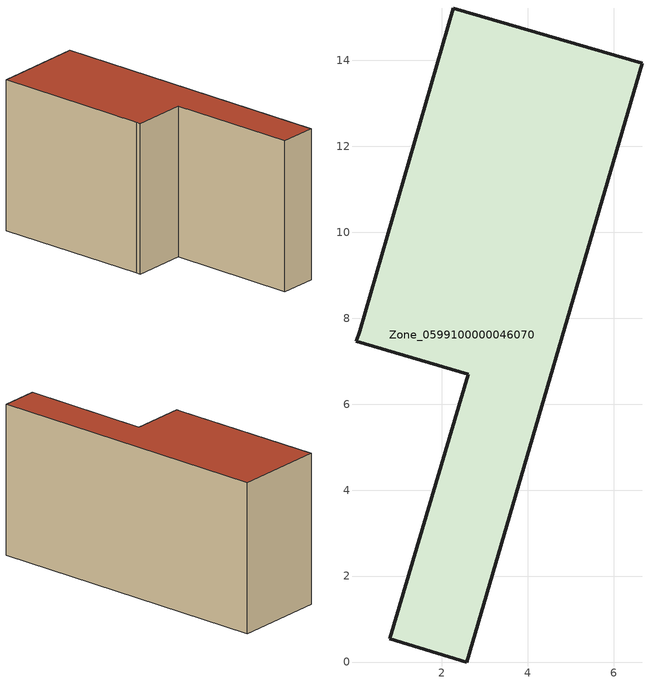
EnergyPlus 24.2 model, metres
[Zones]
Zone_0599100000046070
 floor ground (C_G): 0.79,0.54 2.62,6.7 0.01,7.46 0.1,7.7 2.27,15.22 6.67,13.94 2.59,0 z0
 wall outside (C_F): 2.62,6.7 0.79,0.54 2.59,0 6.67,13.94 2.27,15.22 0.1,7.7 0.01,7.46 2.62,6.7 z0:7.54
 roof outside (C_R): 2.27,15.22 0.1,7.7 0.01,7.46 2.62,6.7 0.79,0.54 2.59,0 6.67,13.94 z7.54
[BUILDING]
Pand.0599100000046070: North Axis=0; Terrain=City; Loads Convergence Tolerance Value=0.04; Temperature Convergence Tolerance Value=0.4; Solar Distribution=FullExterior; Maximum Number of Warmup Days=25; Minimum Number of Warmup Days=1
[Site:Location]
Rotterdam.The.Hague.AP_ZH_NLD Design_Conditions: Latitude=51.96; Longitude=4.45; Time Zone=1; Elevation=-4.5
[SITE:GROUNDTEMPERATURE:BUILDINGSURFACE]
18, 18, 18, 18, 18, 18, 18, 18, 18, 18, 18, 18
[MATERIAL] Thermal Absorptance=0.9; Solar Absorptance=0.7; Visible Absorptance=0.7
Name | Roughness | Thickness | Conductivity | Density | Specific Heat
G.TI.1946 | MediumSmooth | 0.15 | 1 | 540 | 1210
F.TI.1946 | Rough | 0.3 | 0.857143 | 1920 | 840
R.TI.1946 | MediumRough | 0.2 | 0.1 | 1500 | 1000
[CONSTRUCTION]
C_G: G.TI.1946
C_F: F.TI.1946
C_R: R.TI.1946
[ZONE]
Zone_0599100000046070: Type=1; Multiplier=1; Ceiling Height=Autocalculate; Volume=Autocalculate; Floor Area=autocalculate; Part of Total Floor Area=Yes
[ZONEINFILTRATION:DESIGNFLOWRATE]
Infil_Zone_0599100000046070: Zone or ZoneList or Space or SpaceList=Zone_0599100000046070; Schedule=AlwaysOn; Design Flow Rate Calculation Method=Flow/Area; Flow Rate per Floor Area=0.003; Constant Term Coefficient=1; Temperature Term Coefficient=0; Velocity Term Coefficient=0; Velocity Squared Term Coefficient=0
[HVACTEMPLATE:ZONE:IDEALLOADSAIRSYSTEM]
Zone_0599100000046070: Maximum Heating Supply Air Temperature=50; Minimum Cooling Supply Air Temperature=13; Maximum Heating Supply Air Humidity Ratio=0.0156; Minimum Cooling Supply Air Humidity Ratio=0.0077; Heating Limit=NoLimit; Cooling Limit=NoLimit; Dehumidification Control Type=ConstantSensibleHeatRatio; Cooling Sensible Heat Ratio=0.7; Dehumidification Setpoint=60; Humidification Control Type=None; Humidification Setpoint=30; Outdoor Air Method=None; Outdoor Air Flow Rate per Person=0.00944; Outdoor Air Flow Rate per Zone Floor Area=0; Outdoor Air Flow Rate per Zone=0; Demand Controlled Ventilation Type=None; Outdoor Air Economizer Type=NoEconomizer; Heat Recovery Type=None; Sensible Heat Recovery Effectiveness=0.7; Latent Heat Recovery Effectiveness=0.65
[ZONECONTROL:THERMOSTAT]
ThermostatControl_Zone_0599100000046070: Zone or ZoneList=Zone_0599100000046070; Control Type Schedule=DualSetpointControlType; Control 1=Thermostat_Zone_0599100000046070; Temperature Difference Between Cutout And Setpoint=0
[THERMOSTATSETPOINT:DUALSETPOINT]
Thermostat_Zone_0599100000046070: Heating Setpoint Temperature Schedule=HeatingSetpoint_Zone_0599100000046070; Cooling Setpoint Temperature Schedule=CoolingSetpoint_Zone_0599100000046070
[SCHEDULE:COMPACT]
HeatingSetpoint_Zone_0599100000046070: Through: 12/31, For: AllDays, Until: 24:00, 21
CoolingSetpoint_Zone_0599100000046070: Through: 12/31, For: AllDays, Until: 24:00, 24
DualSetpointControlType: Through: 12/31, For: AllDays, Until: 24:00, 4
AlwaysOn: Through: 12/31, For: AllDays, Until: 24:00, 1
